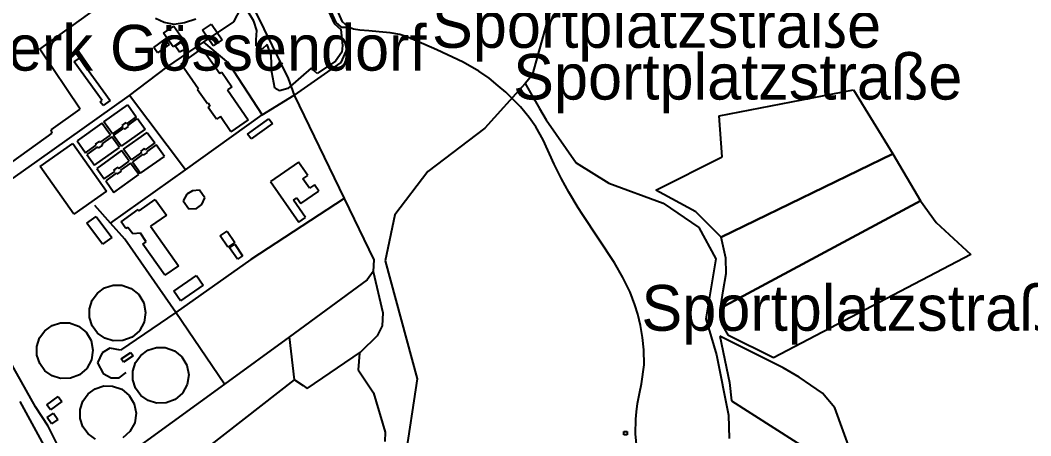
# Model space of a CAD drawing. Extents: x -3657 to 4700, y -7332 to 8131.
# Drawn here: x 2371 to 3330, y 196 to 590 of the extents above; entities that cross this region are included whole.
import ezdxf

# ---------------------------------------------------------------- set-up
doc = ezdxf.new("R2010")
doc.units = 0
for name, color, linetype in [('OSM_BUILDING_ROOF', 9, 'CONTINUOUS'), ('OSM_BUILDING_YES', 9, 'CONTINUOUS'), ('OSM_HIGHWAY_CYCLEWAY', 8, 'CONTINUOUS'), ('OSM_HIGHWAY_PATH', 8, 'CONTINUOUS'), ('OSM_HIGHWAY_SERVICE', 8, 'CONTINUOUS'), ('OSM_HIGHWAY_TRACK', 8, 'CONTINUOUS'), ('OSM_HIGHWAY_UNCLASSIFIED', 8, 'CONTINUOUS'), ('OSM_LABELS', 8, 'CONTINUOUS'), ('OSM_LANDUSE_FARMLAND', 3, 'CONTINUOUS'), ('OSM_LANDUSE_FOREST', 3, 'CONTINUOUS'), ('OSM_NATURAL_WATER', 4, 'CONTINUOUS'), ('OSM_WATERWAY_STREAM', 4, 'CONTINUOUS')]:
    doc.layers.add(name, color=color, linetype=linetype)

msp = doc.modelspace()

# ---------------------------------------------------------------- linework, layer by layer
at = {"layer": 'OSM_BUILDING_ROOF'}
for p, q in [((2544.308666, 580.842711), (2552.879108, 586.669326)), ((2552.879108, 586.669326), (2562.91335, 571.902639)), ((2554.342909, 566.076025), (2544.308666, 580.842711)), ((2562.91335, 571.902639), (2554.342909, 566.076025))]:
    msp.add_line(p, q, dxfattribs=at)
at = {"layer": 'OSM_BUILDING_YES'}
for p, q in [((2507.349586, 578.229631), (2517.141126, 584.58998)), ((2517.141126, 584.58998), (2526.014945, 571.980476)), ((2516.466109, 565.264302), (2507.349586, 578.229631)), ((2498.028283, 564.474818), (2508.957492, 572.302941)), ((2512.613202, 567.199094), (2501.683993, 559.370971)), ((2508.957492, 572.302941), (2512.613202, 567.199094)), ((2526.014945, 571.980476), (2516.466109, 565.264302)), ((2518.316717, 565.97595), (2523.860958, 569.68986)), ((2522.336482, 559.993663), (2518.316717, 565.97595)), ((2523.860958, 569.68986), (2528.343375, 562.995926)), ((2501.683993, 559.370971), (2498.028283, 564.474818)), ((2528.343375, 562.995926), (2522.336482, 559.993663)), ((2526.58378, 551.320458), (2544.005288, 563.507422)), ((2544.005288, 563.507422), (2560.615258, 539.756186)), ((2422.669075, 550.875679), (2427.652066, 554.333841)), ((2449.009909, 514.059038), (2422.669075, 550.875679)), ((2427.652066, 554.333841), (2456.541279, 514.059038)), ((2523.876127, 548.540585), (2527.000925, 550.731125)), ((2540.311655, 525.056217), (2523.876127, 548.540585)), ((2527.000925, 550.731125), (2526.58378, 551.320458)), ((2560.615258, 539.756186), (2562.42036, 541.023808)), ((2562.42036, 541.023808), (2572.113302, 527.16892)), ((2572.113302, 527.16892), (2567.858419, 524.200016)), ((2539.356013, 524.389047), (2540.311655, 525.056217)), ((2548.821421, 510.845505), (2539.356013, 524.389047)), ((2567.858419, 524.200016), (2587.638694, 495.923146)), ((2447.280652, 512.93597), (2449.009909, 514.059038)), ((2450.026227, 509.477807), (2447.280652, 512.93597)), ((2456.541279, 514.059038), (2450.026227, 509.477807)), ((2549.792232, 511.523794), (2548.821421, 510.845505)), ((2549.746725, 507.598613), (2551.620087, 508.910713)), ((2551.620087, 508.910713), (2549.792232, 511.523794)), ((2557.589058, 496.379045), (2549.746725, 507.598613)), ((2561.146171, 498.869811), (2557.589058, 496.379045)), ((2571.233504, 484.447829), (2561.146171, 498.869811)), ((2587.638694, 495.923146), (2571.233504, 484.447829)), ((2587.024353, 482.24617), (2607.26728, 496.734869)), ((2610.521014, 492.198116), (2590.278087, 477.698297)), ((2607.26728, 496.734869), (2610.521014, 492.198116)), ((2590.278087, 477.698297), (2587.024353, 482.24617)), ((2390.306178, 451.545251), (2421.250781, 473.339456)), ((2421.250781, 473.339456), (2453.249623, 427.916329)), ((2422.305021, 406.122123), (2390.306178, 451.545251)), ((2635.291865, 455.681702), (2608.647652, 437.10103)), ((2644.150516, 442.972122), (2635.291865, 455.681702)), ((2639.478487, 439.714111), (2644.150516, 442.972122)), ((2608.647652, 437.10103), (2635.458723, 398.660944)), ((2645.652239, 430.862994), (2639.478487, 439.714111)), ((2650.324267, 434.121006), (2645.652239, 430.862994)), ((2654.457799, 428.205436), (2650.324267, 434.121006)), ((2453.249623, 427.916329), (2422.305021, 406.122123)), ((2529.25351, 425.080858), (2525.893594, 418.876181)), ((2534.646062, 428.53902), (2529.25351, 425.080858)), ((2541.456909, 428.99492), (2534.646062, 428.53902)), ((2546.546082, 421.822847), (2541.456909, 428.99492)), ((2543.694325, 415.373541), (2546.546082, 421.822847)), ((2630.528823, 419.498873), (2633.790141, 421.767249)), ((2633.790141, 421.767249), (2637.536865, 416.396534)), ((2637.536865, 416.396534), (2654.457799, 428.205436)), ((2484.186641, 409.491329), (2499.401071, 420.254998)), ((2499.401071, 420.254998), (2509.951056, 405.32152)), ((2525.893594, 418.876181), (2531.339237, 411.148134)), ((2538.453462, 411.604033), (2543.694325, 415.373541)), ((2641.920684, 403.175458), (2630.528823, 419.498873)), ((2434.698031, 397.738026), (2443.511175, 404.120614)), ((2443.511175, 404.120614), (2458.096094, 384.016572)), ((2467.000252, 398.994528), (2483.223414, 410.814549)), ((2483.223414, 410.814549), (2484.186641, 409.491329)), ((2509.951056, 405.32152), (2494.933823, 394.713524)), ((2531.339237, 411.148134), (2538.453462, 411.604033)), ((2635.458723, 398.660944), (2641.920684, 403.175458)), ((2449.290534, 377.633983), (2434.698031, 397.738026)), ((2471.679864, 392.589701), (2467.000252, 398.994528)), ((2473.462213, 393.557096), (2471.679864, 392.589701)), ((2478.035643, 387.452495), (2473.462213, 393.557096)), ((2494.933823, 394.713524), (2521.373255, 357.296431)), ((2458.096094, 384.016572), (2449.290534, 377.633983)), ((2485.567013, 388.064067), (2478.035643, 387.452495)), ((2490.838214, 380.046913), (2485.567013, 388.064067)), ((2560.933806, 385.717854), (2567.721899, 390.221249)), ((2568.161797, 374.84299), (2560.933806, 385.717854)), ((2567.721899, 390.221249), (2574.942306, 379.335265)), ((2487.622402, 377.767417), (2490.838214, 380.046913)), ((2508.517593, 348.211805), (2487.622402, 377.767417)), ((2574.942306, 379.335265), (2568.161797, 374.84299)), ((2569.891054, 374.275896), (2574.783032, 377.656222)), ((2577.361749, 363.44551), (2569.891054, 374.275896)), ((2574.783032, 377.656222), (2582.261311, 366.825836)), ((2582.261311, 366.825836), (2577.361749, 363.44551)), ((2521.373255, 357.296431), (2508.517593, 348.211805)), ((2516.989436, 333.033698), (2538.673411, 348.011654)), ((2538.673411, 348.011654), (2544.945761, 338.938148)), ((2544.945761, 338.938148), (2523.261786, 323.949072)), ((2523.261786, 323.949072), (2516.989436, 333.033698)), ((2467.242954, 268.885345), (2476.147112, 275.034424)), ((2469.442448, 265.70517), (2467.242954, 268.885345)), ((2478.346606, 271.854249), (2469.442448, 265.70517)), ((2476.147112, 275.034424), (2478.346606, 271.854249)), ((2396.768139, 225.219097), (2407.500152, 233.002742)), ((2407.500152, 233.002742), (2410.951082, 228.243599)), ((2400.219069, 220.471074), (2396.768139, 225.219097)), ((2410.951082, 228.243599), (2400.219069, 220.471074)), ((2396.866737, 213.276762), (2403.078411, 217.424333)), ((2400.9851, 207.116563), (2396.866737, 213.276762)), ((2407.196774, 211.275253), (2400.9851, 207.116563)), ((2403.078411, 217.424333), (2407.196774, 211.275253)), ((2943.744324, 196.853271), (2943.744324, 199.844415)), ((2943.744324, 199.844415), (2946.740186, 199.844415)), ((2946.740186, 196.853271), (2943.744324, 196.853271)), ((2946.740186, 199.844415), (2946.740186, 196.853271))]:
    msp.add_line(p, q, dxfattribs=at)
at = {"layer": 'OSM_HIGHWAY_CYCLEWAY'}
for p, q in [((2641.086393, 654.375916), (2670.635455, 588.226055)), ((2507.7819, 588.337249), (2499.613435, 592.006682)), ((2517.239724, 586.369099), (2507.7819, 588.337249)), ((2527.296719, 587.747916), (2517.239724, 586.369099)), ((2537.937719, 591.495185), (2527.296719, 587.747916)), ((2670.635455, 588.226055), (2675.724628, 583.644824)), ((2675.724628, 583.644824), (2682.725086, 583.655943))]:
    msp.add_line(p, q, dxfattribs=at)
at = {"layer": 'OSM_HIGHWAY_PATH'}
for p, q in [((2581.298084, 625.209487), (2625.386558, 535.130477)), ((2389.919371, 562.851372), (2458.953138, 612.922448)), ((2428.243654, 505.997406), (2389.919371, 562.851372)), ((2625.386558, 535.130477), (2631.021813, 519.140647)), ((2400.84858, 486.215829), (2428.243654, 505.997406)), ((2304.146697, 412.893894), (2401.538766, 483.169088)), ((2401.538766, 483.169088), (2400.84858, 486.215829)), ((2706.153487, 351.681087), (2715.20175, 312.529353)), ((2715.20175, 312.529353), (2714.443304, 300.275672)), ((2714.443304, 300.275672), (2709.756107, 290.668431)), ((2631.583063, 248.959214), (2626.653163, 289.912305)), ((2709.756107, 290.668431), (2693.942505, 275.090022)), ((2643.346563, 240.775267), (2693.942505, 275.090022)), ((2693.100629, 274.25606), (2691.697504, 258.310707)), ((2693.942505, 275.090022), (2693.100629, 274.25606)), ((2691.697504, 258.310707), (2706.236916, 236.494263)), ((2485.824885, 135.429194), (2631.583063, 248.959214)), ((2631.583063, 248.959214), (2639.599839, 243.677455)), ((2639.599839, 243.677455), (2643.346563, 240.775267)), ((2706.236916, 236.494263), (2717.492257, 199.099409)), ((2717.492257, 199.099409), (2717.022021, 190.30389))]:
    msp.add_line(p, q, dxfattribs=at)
at = {"layer": 'OSM_HIGHWAY_SERVICE'}
for p, q in [((2574.009417, 588.726432), (2580.714081, 601.536087)), ((2545.036775, 569.612024), (2574.009417, 588.726432)), ((2681.519157, 577.440147), (2681.511572, 563.963322)), ((2682.725086, 583.655943), (2681.519157, 577.440147)), ((2510.542644, 545.760712), (2545.036775, 569.612024)), ((2545.036775, 569.612024), (2568.905074, 549.719251)), ((2681.511572, 563.963322), (2675.398497, 550.364182)), ((2568.905074, 549.719251), (2600.638461, 500.64893)), ((2675.398497, 550.364182), (2631.021813, 519.140647)), ((2475.062534, 518.762584), (2510.542644, 545.760712)), ((2387.340654, 456.671337), (2475.062534, 518.762584)), ((2528.055166, 448.398434), (2475.062534, 518.762584)), ((2600.638461, 500.64893), (2631.021813, 519.140647)), ((2631.021813, 519.140647), (2678.401943, 421.011124)), ((2528.055166, 448.398434), (2600.638461, 500.64893)), ((2304.753454, 398.138327), (2387.340654, 456.671337)), ((2456.920502, 397.582353), (2528.055166, 448.398434)), ((2456.920502, 397.582353), (2442.145972, 414.584057)), ((2678.401943, 421.011124), (2590.088475, 363.212001)), ((2678.401943, 421.011124), (2706.547879, 362.722743)), ((2470.580117, 382.52656), (2456.920502, 397.582353)), ((2518.802123, 312.840699), (2470.580117, 382.52656)), ((2590.088475, 363.212001), (2518.802123, 312.840699)), ((2706.547879, 362.722743), (2706.153487, 351.681087)), ((2706.153487, 351.681087), (2700.237608, 343.997518)), ((2700.237608, 343.997518), (2626.653163, 289.912305)), ((2518.802123, 312.840699), (2466.393495, 277.169367)), ((2565.014246, 244.856121), (2518.802123, 312.840699)), ((2626.653163, 289.912305), (2565.014246, 244.856121)), ((2385.83893, 223.17311), (2351.739192, 283.88554)), ((2456.359252, 279.115278), (2449.116092, 274.656361)), ((2466.393495, 277.169367), (2456.359252, 279.115278)), ((2449.116092, 274.656361), (2444.648844, 265.182554)), ((2444.648844, 265.182554), (2449.950382, 254.863664)), ((2449.950382, 254.863664), (2457.474168, 250.682735)), ((2457.474168, 250.682735), (2465.278579, 250.960723)), ((2465.278579, 250.960723), (2471.695033, 255.986733)), ((2565.014246, 244.856121), (2445.960956, 158.324229)), ((2397.867886, 204.848186), (2385.83893, 223.17311)), ((2419.938669, 160.692681), (2397.867886, 204.848186))]:
    msp.add_line(p, q, dxfattribs=at)
at = {"layer": 'OSM_HIGHWAY_TRACK'}
msp.add_line((2371.079569, 228.299196), (2404.489121, 167.086389), dxfattribs=at)
at = {"layer": 'OSM_HIGHWAY_UNCLASSIFIED'}
for p, q in [((2676.930558, 588.948822), (2641.382187, 669.932087)), ((2682.725086, 583.655943), (2676.930558, 588.948822)), ((2687.45779, 581.732271), (2682.725086, 583.655943)), ((2693.37367, 580.920548), (2687.45779, 581.732271)), ((2701.997203, 580.197781), (2693.37367, 580.920548)), ((2711.857002, 579.363819), (2701.997203, 580.197781)), ((2722.270468, 578.351945), (2711.857002, 579.363819)), ((2731.333899, 576.817455), (2722.270468, 578.351945)), ((2739.654053, 573.948626), (2731.333899, 576.817455)), ((2766.518215, 562.128605), (2739.654053, 573.948626)), ((2791.455924, 550.464257), (2766.518215, 562.128605)), ((2806.230455, 541.991204), (2791.455924, 550.464257)), ((2815.930981, 535.219433), (2806.230455, 541.991204)), ((2824.713787, 528.180794), (2815.930981, 535.219433)), ((2831.828012, 521.92052), (2824.713787, 528.180794)), ((2845.692408, 508.165707), (2831.828012, 521.92052)), ((2853.997393, 498.169283), (2845.692408, 508.165707)), ((2860.155975, 489.162494), (2853.997393, 498.169283)), ((2867.103342, 476.675304), (2860.155975, 489.162494)), ((2877.62299, 453.824747), (2867.103342, 476.675304)), ((2884.66137, 439.747469), (2877.62299, 453.824747)), ((2891.676997, 426.993411), (2884.66137, 439.747469)), ((2900.323283, 412.271203), (2891.676997, 426.993411)), ((2904.418892, 405.921972), (2900.323283, 412.271203)), ((2934.756737, 359.998468), (2904.418892, 405.921972)), ((2942.788682, 346.043504), (2934.756737, 359.998468)), ((2949.576775, 332.244214), (2942.788682, 346.043504)), ((2954.271557, 320.135086), (2949.576775, 332.244214)), ((2956.933702, 311.206134), (2954.271557, 320.135086)), ((2959.474497, 300.54254), (2956.933702, 311.206134)), ((2961.529886, 289.167299), (2959.474497, 300.54254)), ((2962.796491, 277.302801), (2961.529886, 289.167299)), ((2963.008856, 263.06985), (2962.796491, 277.302801)), ((2960.361879, 245.011794), (2963.008856, 263.06985)), ((2958.450595, 236.10508), (2960.361879, 245.011794)), ((2956.62274, 226.531197), (2958.450595, 236.10508)), ((2955.606422, 218.647477), (2956.62274, 226.531197)), ((2954.92382, 197.776189), (2955.105847, 211.708913)), ((2955.105847, 211.708913), (2955.606422, 218.647477)), ((2956.091827, 184.510634), (2954.92382, 197.776189))]:
    msp.add_line(p, q, dxfattribs=at)
at = {"layer": 'OSM_LANDUSE_FARMLAND'}
for p, q in [((3034.158688, 499.55922), (3161.615561, 524.377928)), ((3161.615561, 524.377928), (3198.711162, 463.587661)), ((3036.94977, 460.796669), (3034.158688, 499.55922)), ((2974.195937, 429.006039), (3036.94977, 460.796669)), ((3036.107895, 384.383515), (3198.711162, 463.587661)), ((3198.711162, 463.587661), (3036.107895, 384.383515)), ((3198.711162, 463.587661), (3224.92306, 418.965137)), ((3012.125828, 408.368261), (2974.195937, 429.006039)), ((3035.273604, 316.899314), (3224.92306, 418.965137)), ((3224.92306, 418.965137), (3035.273604, 316.899314)), ((3224.92306, 418.965137), (3239.985801, 398.327359)), ((3036.107895, 384.383515), (3012.125828, 408.368261)), ((3239.985801, 398.327359), (3272.614153, 367.926666)), ((3040.294517, 364.579699), (3036.107895, 384.383515)), ((3040.855767, 349.801893), (3040.294517, 364.579699)), ((3272.614153, 367.926666), (3085.475154, 269.763785)), ((3037.784061, 333.345044), (3040.855767, 349.801893)), ((3035.273604, 316.899314), (3037.784061, 333.345044)), ((3036.669145, 302.110389), (3035.273604, 316.899314)), ((3042.804974, 290.957538), (3036.669145, 302.110389)), ((3034.780614, 290.268129), (3043.912305, 246.323894)), ((3094.68269, 260.323335), (3034.780614, 290.268129)), ((3085.475154, 269.763785), (3042.804974, 290.957538)), ((3109.995717, 251.405502), (3094.68269, 260.323335)), ((3131.99824, 236.316351), (3109.995717, 251.405502)), ((3043.912305, 246.323894), (3045.907019, 228.921888)), ((3143.875506, 222.350268), (3131.99824, 236.316351)), ((3045.907019, 228.921888), (3126.074775, 177.850058)), ((3159.484328, 178.539467), (3143.875506, 222.350268))]:
    msp.add_line(p, q, dxfattribs=at)
at = {"layer": 'OSM_LANDUSE_FOREST'}
for p, q in [((2639.29646, 653.319565), (2669.01238, 587.303137)), ((2592.76579, 589.515916), (2586.660299, 599.890402)), ((2595.609963, 580.564724), (2592.76579, 589.515916)), ((2669.01238, 587.303137), (2675.512263, 581.509881)), ((2595.207987, 571.613532), (2595.609963, 580.564724)), ((2675.512263, 581.509881), (2677.03674, 566.253937)), ((2595.207987, 566.120503), (2595.207987, 571.613532)), ((2600.699137, 562.862492), (2595.207987, 566.120503)), ((2605.575945, 567.343647), (2600.699137, 562.862492)), ((2609.44402, 556.969161), (2605.575945, 567.343647)), ((2677.03674, 566.253937), (2676.422399, 559.949185)), ((2610.058362, 540.901494), (2609.44402, 556.969161)), ((2676.422399, 559.949185), (2670.324492, 551.409414)), ((2670.324492, 551.409414), (2653.03192, 539.811783)), ((2612.697754, 525.845701), (2610.058362, 540.901494)), ((2647.131209, 544.893392), (2625.105933, 525.445399)), ((2653.03192, 539.811783), (2647.131209, 544.893392)), ((2617.172587, 523.199261), (2612.697754, 525.845701)), ((2625.105933, 525.445399), (2617.172587, 523.199261))]:
    msp.add_line(p, q, dxfattribs=at)
at = {"layer": 'OSM_NATURAL_WATER'}
for p, q in [((2450.708829, 493.943876), (2473.280186, 510.033782)), ((2473.280186, 510.033782), (2481.372806, 498.6919)), ((2481.372806, 498.6919), (2472.180439, 492.131399)), ((2448.92648, 492.665135), (2425.338805, 475.841342)), ((2457.0191, 481.323252), (2448.92648, 492.665135)), ((2458.801449, 482.590874), (2450.708829, 493.943876)), ((2468.547482, 489.540557), (2458.801449, 482.590874)), ((2471.482668, 493.109914), (2467.849711, 490.519072)), ((2467.849711, 490.519072), (2468.547482, 489.540557)), ((2470.420844, 486.916357), (2474.091723, 489.451601)), ((2472.180439, 492.131399), (2471.482668, 493.109914)), ((2473.340861, 490.507953), (2482.533228, 497.068454)), ((2474.091723, 489.451601), (2473.340861, 490.507953)), ((2482.533228, 497.068454), (2489.753636, 486.938596)), ((2447.500601, 474.529242), (2457.0191, 481.323252)), ((2458.179523, 479.699806), (2448.661024, 472.905796)), ((2465.407515, 469.569948), (2458.179523, 479.699806)), ((2459.961871, 480.967428), (2469.707904, 487.917111)), ((2467.189863, 470.83757), (2459.961871, 480.967428)), ((2489.753636, 486.938596), (2467.189863, 470.83757)), ((2469.328681, 467.835307), (2491.900038, 483.925213)), ((2469.707904, 487.917111), (2470.420844, 486.916357)), ((2491.900038, 483.925213), (2499.067354, 473.884311)), ((2425.338805, 475.841342), (2433.431426, 464.49946)), ((2433.431426, 464.49946), (2443.473252, 471.660413)), ((2444.633675, 470.036967), (2434.591848, 462.876014)), ((2441.81984, 452.746156), (2465.407515, 469.569948)), ((2442.775482, 472.638928), (2446.825584, 475.474399)), ((2443.473252, 471.660413), (2442.775482, 472.638928)), ((2445.422459, 468.925018), (2444.633675, 470.036967)), ((2449.427055, 471.827205), (2445.422459, 468.925018)), ((2446.825584, 475.474399), (2447.500601, 474.529242)), ((2448.661024, 472.905796), (2449.427055, 471.827205)), ((2499.067354, 473.884311), (2489.874987, 467.323811)), ((2500.364297, 472.060715), (2491.134008, 465.566931)), ((2508.153539, 461.141373), (2500.364297, 472.060715)), ((2434.591848, 462.876014), (2441.81984, 452.746156)), ((2467.546333, 466.567685), (2443.958658, 449.743893)), ((2474.713649, 456.515664), (2467.546333, 466.567685)), ((2476.495997, 457.783286), (2469.328681, 467.835307)), ((2486.24203, 464.732969), (2476.495997, 457.783286)), ((2487.478297, 463.009448), (2477.785356, 455.970809)), ((2489.055865, 468.480238), (2485.430493, 465.867157)), ((2485.430493, 465.867157), (2486.24203, 464.732969)), ((2485.582182, 445.051467), (2508.153539, 461.141373)), ((2488.107808, 462.119888), (2487.478297, 463.009448)), ((2491.740765, 464.71073), (2488.107808, 462.119888)), ((2489.874987, 467.323811), (2489.055865, 468.480238)), ((2491.134008, 465.566931), (2491.740765, 464.71073)), ((2460.303172, 448.064849), (2464.376028, 450.878081)), ((2464.376028, 450.878081), (2465.255825, 449.643817)), ((2465.255825, 449.643817), (2474.713649, 456.515664)), ((2476.010592, 454.703187), (2466.484508, 447.909177)), ((2483.799833, 443.783845), (2476.010592, 454.703187)), ((2477.785356, 455.970809), (2485.582182, 445.051467)), ((2443.958658, 449.743893), (2451.125974, 439.691872)), ((2451.125974, 439.691872), (2461.198139, 446.819466)), ((2462.464744, 445.040347), (2452.422917, 437.879394)), ((2460.212159, 426.960052), (2483.799833, 443.783845)), ((2461.198139, 446.819466), (2460.303172, 448.064849)), ((2463.033578, 444.239744), (2462.464744, 445.040347)), ((2467.060927, 447.108573), (2463.033578, 444.239744)), ((2466.484508, 447.909177), (2467.060927, 447.108573)), ((2452.422917, 437.879394), (2460.212159, 426.960052)), ((2444.603337, 331.299057), (2451.429352, 336.224992)), ((2451.429352, 336.224992), (2459.446128, 338.793595)), ((2459.446128, 338.793595), (2467.86488, 338.737998)), ((2467.86488, 338.737998), (2476.579426, 335.669018)), ((2476.579426, 335.669018), (2483.731573, 329.831284)), ((2439.643099, 324.493928), (2444.603337, 331.299057)), ((2483.731573, 329.831284), (2488.471862, 321.903086)), ((2437.049214, 316.487893), (2439.643099, 324.493928)), ((2437.071967, 308.059317), (2437.049214, 316.487893)), ((2488.471862, 321.903086), (2490.231457, 312.82958)), ((2439.71136, 300.064402), (2437.071967, 308.059317)), ((2490.231457, 312.82958), (2488.805578, 303.711596)), ((2394.743088, 295.527649), (2401.569103, 300.453584)), ((2401.569103, 300.453584), (2409.585879, 303.022187)), ((2409.585879, 303.022187), (2418.004631, 302.95547)), ((2418.004631, 302.95547), (2426.719177, 299.89761)), ((2426.719177, 299.89761), (2433.871324, 294.048757)), ((2444.701935, 293.292631), (2439.71136, 300.064402)), ((2488.805578, 303.711596), (2484.361084, 295.605486)), ((2387.188965, 280.716485), (2389.78285, 288.72252)), ((2389.78285, 288.72252), (2394.743088, 295.527649)), ((2433.871324, 294.048757), (2438.604028, 286.120558)), ((2451.558288, 288.400054), (2444.701935, 293.292631)), ((2459.590233, 285.875929), (2451.558288, 288.400054)), ((2477.421301, 289.512004), (2468.828107, 286.131678)), ((2484.361084, 295.605486), (2477.421301, 289.512004)), ((2387.211718, 272.299029), (2387.188965, 280.716485)), ((2438.604028, 286.120558), (2440.363623, 277.058172)), ((2468.828107, 286.131678), (2459.590233, 285.875929)), ((2492.438535, 277.035933), (2500.455311, 279.604536)), ((2500.455311, 279.604536), (2508.874063, 279.548938)), ((2508.874063, 279.548938), (2517.588609, 276.479958)), ((2389.851111, 264.304114), (2387.211718, 272.299029)), ((2440.363623, 277.058172), (2438.937745, 267.929068)), ((2480.659866, 265.304868), (2485.61252, 272.109998)), ((2485.61252, 272.109998), (2492.438535, 277.035933)), ((2517.588609, 276.479958), (2524.740756, 270.642225)), ((2524.740756, 270.642225), (2529.481044, 262.714026)), ((2394.841686, 257.521223), (2389.851111, 264.304114)), ((2434.485666, 259.834078), (2427.553468, 253.740596)), ((2438.937745, 267.929068), (2434.485666, 259.834078)), ((2478.058396, 257.298833), (2480.659866, 265.304868)), ((2529.481044, 262.714026), (2531.240639, 253.64052)), ((2401.690455, 252.628646), (2394.841686, 257.521223)), ((2409.722399, 250.104522), (2401.690455, 252.628646)), ((2418.960273, 250.36027), (2409.722399, 250.104522)), ((2427.553468, 253.740596), (2418.960273, 250.36027)), ((2478.088734, 248.870258), (2478.058396, 257.298833)), ((2531.240639, 253.64052), (2529.814761, 244.522536)), ((2435.714348, 235.593584), (2442.540364, 240.519519)), ((2442.540364, 240.519519), (2450.557139, 243.088122)), ((2450.557139, 243.088122), (2458.975891, 243.032524)), ((2458.975891, 243.032524), (2467.690438, 239.963544)), ((2467.690438, 239.963544), (2474.842585, 234.125811)), ((2480.720542, 240.875343), (2478.088734, 248.870258)), ((2485.718702, 234.103572), (2480.720542, 240.875343)), ((2529.814761, 244.522536), (2525.362682, 236.427546)), ((2430.761695, 228.788454), (2435.714348, 235.593584)), ((2474.842585, 234.125811), (2479.582873, 226.197612)), ((2492.567471, 229.210995), (2485.718702, 234.103572)), ((2518.430484, 230.322944), (2509.837289, 226.942618)), ((2525.362682, 236.427546), (2518.430484, 230.322944)), ((2428.160225, 220.782419), (2430.761695, 228.788454)), ((2428.190563, 212.353844), (2428.160225, 220.782419)), ((2479.582873, 226.197612), (2481.342468, 217.124106)), ((2500.599415, 226.68687), (2492.567471, 229.210995)), ((2509.837289, 226.942618), (2500.599415, 226.68687)), ((2430.822371, 204.358929), (2428.190563, 212.353844)), ((2481.342468, 217.124106), (2479.916589, 208.006122)), ((2435.820531, 197.587158), (2430.822371, 204.358929)), ((2479.916589, 208.006122), (2475.46451, 199.911132)), ((2442.669299, 192.694581), (2435.820531, 197.587158)), ((2475.46451, 199.911132), (2468.532313, 193.80653))]:
    msp.add_line(p, q, dxfattribs=at)
at = {"layer": 'OSM_WATERWAY_STREAM'}
for p, q in [((2878.146318, 615.413214), (2856.955333, 538.166099)), ((2856.955333, 538.166099), (2850.023135, 530.393573)), ((2850.023135, 530.393573), (2812.078075, 487.828155)), ((2850.023135, 530.393573), (2863.849608, 506.5645)), ((2863.849608, 506.5645), (2870.09162, 495.800831)), ((2870.09162, 495.800831), (2898.525765, 454.836621)), ((2812.078075, 487.828155), (2758.000865, 446.808347)), ((2898.525765, 454.836621), (2929.37177, 435.55542)), ((2758.000865, 446.808347), (2726.684624, 405.677343)), ((2929.37177, 435.55542), (2980.938523, 416.763478)), ((2980.938523, 416.763478), (3014.674207, 393.634933)), ((2726.684624, 405.677343), (2717.484673, 361.766467)), ((3014.674207, 393.634933), (3031.056643, 363.756856)), ((2717.484673, 361.766467), (2747.868025, 249.726459)), ((3031.056643, 363.756856), (3026.24051, 335.324313)), ((3026.24051, 335.324313), (3021.424377, 306.891771)), ((3021.424377, 306.891771), (3031.542049, 272.665972)), ((3031.542049, 272.665972), (3043.108353, 215.322749)), ((2747.868025, 249.726459), (2721.428593, 76.607078)), ((3043.108353, 215.322749), (3043.593758, 193.15048))]:
    msp.add_line(p, q, dxfattribs=at)

# ---------------------------------------------------------------- texts
at = {"layer": 'OSM_LABELS'}
for s, p in [('Sportplatzstraße', (2761.799952, 564.204604)), ('Kraftwerk Gössendorf', (2195.159883, 542.539766)), ('Sportplatzstraße', (2838.76021, 515.043114)), ('Sportplatzstraße', (2960.376407, 295.551054))]:
    msp.add_text(s, height=43.418293, dxfattribs=at).set_placement(p)

doc.saveas('drawing.dxf')
